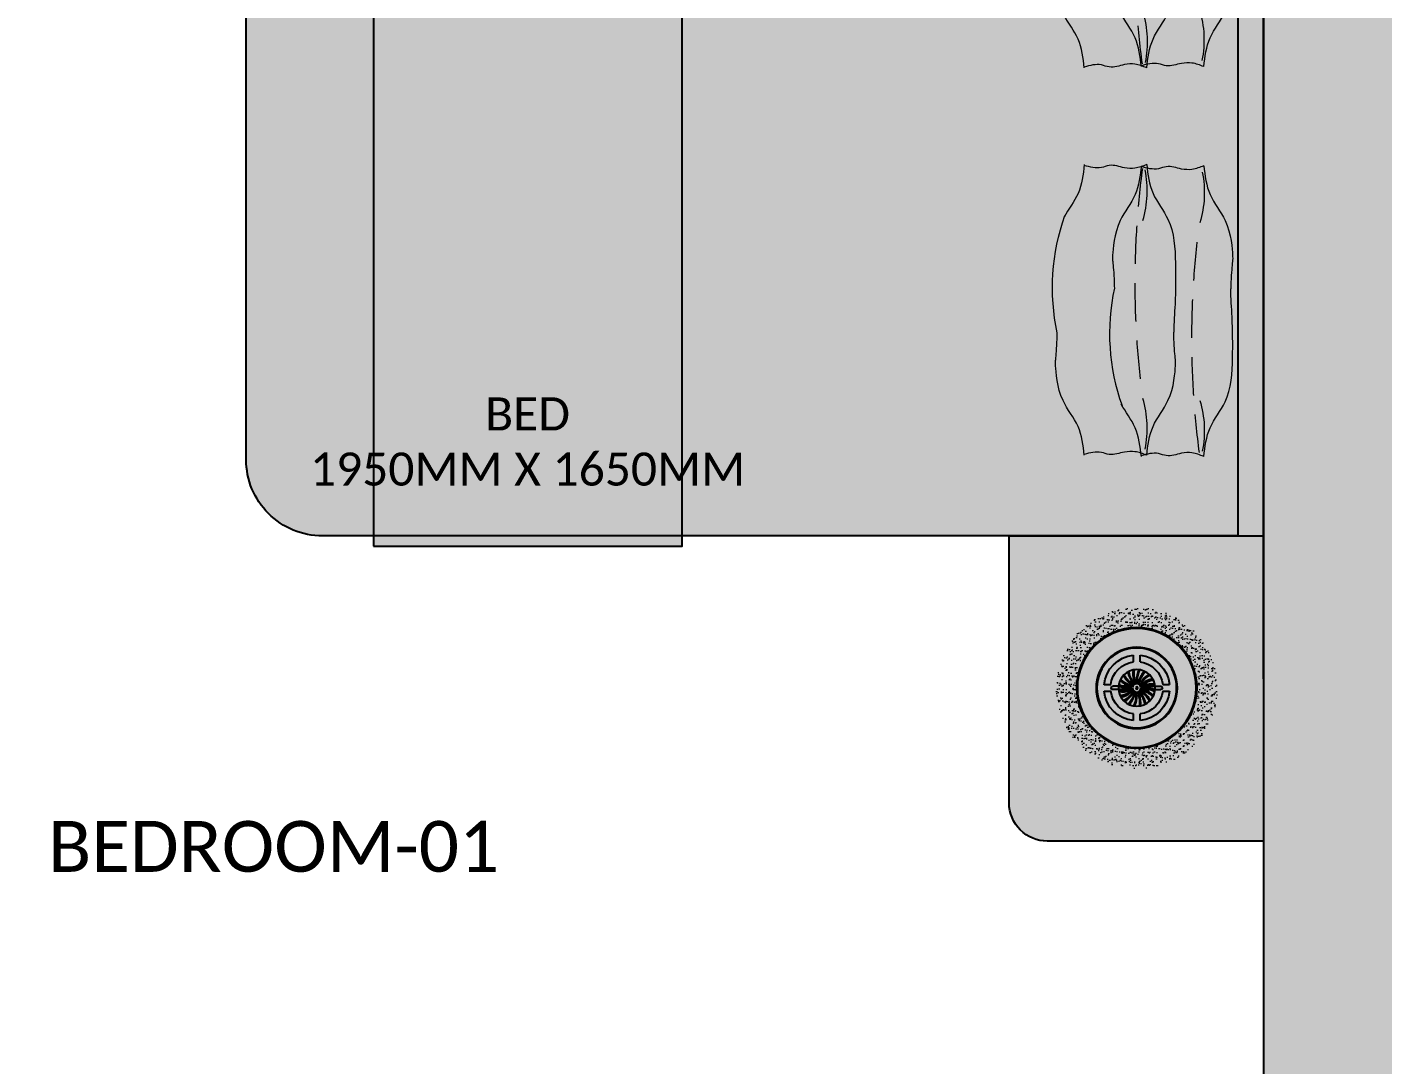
# Model space of a CAD drawing. Header units: millimetres. Extents: x 307301 to 459443, y -2888111 to -2805601.
# Drawn here: x 324023 to 326689, y -2811623 to -2809583 of the extents above; entities that cross this region are included whole.
import ezdxf

# ---------------------------------------------------------------- set-up
doc = ezdxf.new("R2010")
doc.units = ezdxf.units.MM
doc.header["$LTSCALE"] = 10
doc.header["$MEASUREMENT"] = 0
doc.linetypes.add('HIDDEN', pattern=[9.525, 6.35, -3.175])
for name, color, linetype in [('BMA  furniture', 6, 'Continuous'), ('COL', 2, 'Continuous'), ('Furniture - Plan', 3, 'Continuous'), ('PDA FURNITURE', 6, 'Continuous'), ('TEXT - BMA', 6, 'Continuous')]:
    doc.layers.add(name, color=color, linetype=linetype)
for name, color, linetype, lineweight in [('COLUMN HATCH', 252, 'Continuous', 5), ('I-Fur Hatch', 8, 'Continuous', 0), ('I-Wall Paneling', 3, 'Continuous', 18), ('TEXT', 6, 'Continuous', 5)]:
    doc.layers.add(name, color=color, linetype=linetype, lineweight=lineweight)
doc.styles.add('ARIALNARROW', font='calibri.ttf')

# ---------------------------------------------------------------- blocks, each defined once
blk = doc.blocks.new('A$C9a3b0c70')
at = {"layer": 'COLUMN HATCH'}
h = blk.add_hatch(color=252, dxfattribs=at)
h.dxf.hatch_style = 1
h.paths.add_polyline_path([(22149.8, 22672.3), (22149.9, 27192.3), (21699.9, 27192.3), (21699.9, 20642.3), (22149.9, 20642.3), (22149.8, 22372.3)])
at = {"layer": 'COL'}
blk.add_lwpolyline([(22149.8, 22372.3), (24949.9, 22372.3), (24949.9, 22672.3), (22149.8, 22672.3), (22149.9, 27192.3), (21699.9, 27192.3), (21699.9, 20642.3), (22149.9, 20642.3), (22149.8, 22372.3)], dxfattribs=at)
blk = doc.blocks.new('AS5DF6')
h = blk.add_hatch(color=41)
h.dxf.hatch_style = 1
h.set_gradient(color1=(255, 221, 117), one_color=1, tint=1, name='SPHERICAL')
edge = h.paths.add_edge_path(flags=17)
edge.add_arc((499920.7, 107589.6), 99.1, 0, 360)
edge = h.paths.add_edge_path()
edge.add_arc((499920.7, 107589.6), 150, 0, 360)
at = {"layer": 'I-Fur Hatch', "linetype": 'ByBlock'}
h = blk.add_hatch(dxfattribs=at)
h.set_pattern_fill('AR-SAND', color=41, scale=8.377866, angle=90)
h.set_pattern_definition([(127.5, (-843401.746, 353335.287), (-16.1426707, -0.52774989), [0, -12.73435581, 0, -14.24237163, 0, -13.61403171]), (97.5, (-843401.746, 353335.287), (-23.64356062, 14.8269515), [0, -6.86984985, 0, -11.47767596, 0, -4.39837947]), (57.5, (-843401.746, 353324.982), (-0.04741079, 26.08986218), [0, -4.18893283, 0, -15.0801582, 0, -19.68798431]), (47.5, (-843401.746, 353324.982), (-7.35304798, 25.18492487), [0, -2.09446642, 0, -9.88588149, 0, -11.31011865])])
edge = h.paths.add_edge_path(flags=17)
edge.add_arc((499920.7, 107589.6), 147.9, -90.078, 269.922, ccw=False)
edge = h.paths.add_edge_path()
edge.add_arc((499920.7, 107589.6), 200.7, -90.078, 269.922, ccw=False)
at = {"layer": 'Furniture - Plan', "color": 6, "ltscale": 6000}
for p, q in [((499912.5, 107654.4), (499912.6, 107671)), ((499929.1, 107654.3), (499929.1, 107671)), ((499839.3, 107598), (499856, 107597.9)), ((499985.5, 107597.8), (500002.5, 107597.7)), ((499839.3, 107581.4), (499855.9, 107581.4)), ((499985.5, 107581.2), (500002.5, 107581.2)), ((499912.3, 107508.2), (499912.4, 107524.8)), ((499928.9, 107508.2), (499928.9, 107524.8))]:
    blk.add_line(p, q, dxfattribs=at)
at = {"layer": 'Furniture - Plan', "ltscale": 6000}
for p, q in [((499916.6, 107603.4), (499916.6, 107649.3)), ((499924.9, 107603.4), (499924.9, 107649.3)), ((499916.5, 107575.8), (499916.5, 107529.9)), ((499924.8, 107575.7), (499924.8, 107529.9))]:
    blk.add_line(p, q, dxfattribs=at)
at = {"layer": 'Furniture - Plan', "color": 8, "ltscale": 6000, "elevation": 0}
for points in [[(499889.7, 107623.2, -0.138682), (499910.3, 107604.5, -0.546682), (499908.5, 107603, 0.147979), (499887.4, 107620.9, 0.147979)], [(499901.6, 107631.2, -0.138682), (499915.4, 107607, -0.546682), (499913.2, 107606.1, 0.147979), (499898.7, 107629.7, 0.147979)], [(499915.4, 107635, -0.138682), (499921.1, 107607.8, -0.546682), (499918.7, 107607.7, 0.147979), (499912.2, 107634.5, 0.147979)], [(499929.7, 107634.4, -0.138682), (499926.7, 107606.8, -0.546682), (499924.4, 107607.4, 0.147979), (499926.5, 107635, 0.147979)], [(499943.1, 107629.5, -0.138682), (499931.7, 107604.1, -0.546682), (499929.7, 107605.4, 0.147979), (499940.2, 107631, 0.147979)], [(499954.3, 107620.6, -0.138682), (499935.6, 107600, -0.546682), (499934.1, 107601.8, 0.147979), (499952, 107622.9, 0.147979)], [(499875.9, 107598.6, -0.138682), (499903.5, 107595.6, -0.546682), (499902.9, 107593.3, 0.147979), (499875.3, 107595.4, 0.147979)], [(499875.3, 107584.3, -0.138682), (499902.5, 107590, -0.546682), (499902.7, 107587.6, 0.147979), (499875.8, 107581.1, 0.147979)], [(499879.1, 107570.5, -0.138682), (499903.3, 107584.3, -0.546682), (499904.2, 107582.1, 0.147979), (499880.6, 107567.6, 0.147979)], [(499880.8, 107612, -0.138682), (499906.2, 107600.6, -0.546682), (499904.9, 107598.6, 0.147979), (499879.3, 107609.1, 0.147979)], [(499962.3, 107608.7, -0.138682), (499938.1, 107594.9, -0.546682), (499937.3, 107597.1, 0.147979), (499960.8, 107611.6, 0.147979)], [(499965.6, 107580.6, -0.138682), (499937.9, 107583.6, -0.546682), (499938.5, 107585.9, 0.147979), (499966.1, 107583.8, 0.147979)], [(499966.1, 107594.9, -0.138682), (499938.9, 107589.2, -0.546682), (499938.8, 107591.6, 0.147979), (499965.6, 107598.1, 0.147979)], [(499887.1, 107558.6, -0.138682), (499905.8, 107579.2, -0.546682), (499907.3, 107577.4, 0.147979), (499889.4, 107556.3, 0.147979)], [(499898.3, 107549.7, -0.138682), (499909.7, 107575.1, -0.546682), (499911.7, 107573.8, 0.147979), (499901.2, 107548.2, 0.147979)], [(499911.7, 107544.8, -0.138682), (499914.7, 107572.4, -0.546682), (499917, 107571.8, 0.147979), (499914.9, 107544.2, 0.147979)], [(499926, 107544.2, -0.138682), (499920.3, 107571.4, -0.546682), (499922.7, 107571.5, 0.147979), (499929.3, 107544.7, 0.147979)], [(499939.8, 107548, -0.138682), (499926, 107572.2, -0.546682), (499928.2, 107573, 0.147979), (499942.7, 107549.5, 0.147979)], [(499951.7, 107556, -0.138682), (499931.1, 107574.7, -0.546682), (499933, 107576.2, 0.147979), (499954, 107558.3, 0.147979)], [(499960.6, 107567.2, -0.138682), (499935.2, 107578.6, -0.546682), (499936.5, 107580.6, 0.147979), (499962.1, 107570.1, 0.147979)]]:
    blk.add_lwpolyline(points, format="xyb", dxfattribs=at)
at = {"layer": 'Furniture - Plan', "ltscale": 6000, "elevation": 0}
for points in [[(499917.7, 107614.2), (499917.7, 107621.4), (499923.8, 107621.4), (499923.8, 107614.2)], [(499917.7, 107565), (499917.7, 107557.8), (499923.7, 107557.8), (499923.7, 107565)]]:
    blk.add_lwpolyline(points, close=True, dxfattribs=at)
for points in [[(499916.6, 107603.4), (499916.6, 107614.2), (499924.9, 107614.2), (499924.9, 107603.4)], [(499916.5, 107575.8), (499916.5, 107565), (499924.8, 107565), (499924.8, 107575.7)]]:
    blk.add_lwpolyline(points, dxfattribs=at)
at = {"layer": 'Furniture - Plan', "color": 3}
for radius in [150, 147.9, 101.2, 99.1]:
    blk.add_circle((499920.7, 107589.6, 0), radius, dxfattribs=at)
at = {"layer": 'Furniture - Plan', "color": 8, "ltscale": 6000}
blk.add_circle((499920.7, 107589.6, 0), 45.7, dxfattribs=at)
at = {"layer": 'Furniture - Plan', "ltscale": 6000}
for centre, radius in [((499920.7, 107589.6, 0), 14.4), ((499920.7, 107589.6, 0), 10.5), ((499920.7, 107607.9, 0), 3.29), ((499920.7, 107589.6, 0), 2.68), ((499920.7, 107571.3, 0), 3.29)]:
    blk.add_circle(centre, radius, dxfattribs=at)
at = {"layer": 'Furniture - Plan', "color": 6, "ltscale": 6000}
for radius, start, end in [(81.8, 95.7131, 174.1309), (65.3, 97.1843, 172.6597), (81.8, 5.7131, 84.1309), (65.3, 7.1843, 82.6597), (81.8, 185.7131, 264.1309), (65.3, 187.1843, 262.6597), (65.3, 277.1843, 352.6597), (81.8, 275.7131, 354.1309)]:
    blk.add_arc((499920.7, 107589.6, 0), radius, start, end, dxfattribs=at)
at = {"layer": 'Furniture - Plan', "ltscale": 6000}
for centre, start, end in [((499920.8, 107649.3, 0), 359.922, 179.922), ((499920.6, 107529.9, 0), 179.922, 359.922)]:
    blk.add_arc(centre, 4.16, start, end, dxfattribs=at)
blk = doc.blocks.new('fgsdrgergfg')
at = {"ltscale": 10}
h = blk.add_hatch(color=7, dxfattribs=at)
h.dxf.hatch_style = 1
h.set_gradient(color1=(242, 242, 242), color2=(207, 207, 207), one_color=1, tint=0.81, name='SPHERICAL')
edge = h.paths.add_edge_path()
edge.add_spline(control_points=[(551950.8, 392026), (551935.7, 392026.3), (551898.3, 392028.9), (551909.8, 392029.6), (551843.2, 392025.9), (551797.9, 391987.5), (551765.3, 391983.3), (551749.2, 391981.3)], knot_values=[1.3075, 1.3075, 1.3075, 1.3075, 46.681175, 114.687457, 188.235643, 237.804075, 285.33098, 285.33098, 285.33098, 285.33098], degree=3, periodic=0)
edge.add_spline(control_points=[(551749.2, 391981.3), (551751.9, 391971.7), (551755.8, 391957.7), (551746.4, 391936.1), (551753.8, 391917.5), (551755.1, 391896.1), (551750.4, 391884.2), (551747.9, 391877.8)], knot_values=[0, 0, 0, 0, 28.657418, 42.130621, 67.543469, 84.922888, 105.362851, 105.362851, 105.362851, 105.362851], degree=3, periodic=0)
edge.add_spline(control_points=[(551747.9, 391877.8), (551764.4, 391875.8), (551797.6, 391871.8), (551843.2, 391833), (551909.8, 391829.4), (551898.2, 391830), (551936.4, 391832.8), (551951.9, 391833)], knot_values=[0, 0, 0, 0, 48.834404, 98.402837, 171.951022, 239.957304, 286.408621, 286.408621, 286.408621, 286.408621], degree=3, periodic=0)
edge.add_spline(control_points=[(551951.9, 391833), (551967.4, 391832.8), (552005.6, 391830), (552067.5, 391829.4), (552134.1, 391833), (552179.8, 391871.8), (552213, 391875.8), (552229.5, 391877.8)], knot_values=[0, 0, 0, 0, 46.451317, 114.457599, 188.005784, 237.574217, 286.408621, 286.408621, 286.408621, 286.408621], degree=3, periodic=0)
edge.add_spline(control_points=[(552229.5, 391877.8), (552226.9, 391884.2), (552222.2, 391896.1), (552223.6, 391917.5), (552231, 391936.1), (552221.5, 391957.7), (552225.5, 391971.7), (552228.1, 391981.3)], knot_values=[0, 0, 0, 0, 20.439963, 37.819382, 63.23223, 76.705434, 105.362851, 105.362851, 105.362851, 105.362851], degree=3, periodic=0)
edge.add_spline(control_points=[(552228.1, 391981.3), (552212.1, 391983.3), (552180.8, 391987.3), (552155.9, 392007.5), (552142.5, 392014.6)], knot_values=[1.3075, 1.3075, 1.3075, 1.3075, 48.834404, 94.240914, 94.240914, 94.240914, 94.240914], degree=3, periodic=0)
edge.add_arc((552025.5, 391678.8), 355.2, 70.4332, 102.1399)
at = {"color": 3}
blk.add_lwpolyline([(551950.8, 392026, -0.139514), (552144.9, 392013.3, -0.750565)], format="xyb", dxfattribs=at)
at = {"color": 8, "linetype": 'HIDDEN'}
blk.add_arc((552033.5, 390457), 1440.5, 82.4398, 97.2546, dxfattribs=at)
at = {"color": 8}
blk.add_arc((551792.4, 392049.6), 172.7, 258.5976, 286.7247, dxfattribs=at)
at = {"color": 3}
blk.add_arc((552186.5, 392049.6), 172.7, 253.2753, 281.4024, dxfattribs=at)
for points, knots in [([(551747.9, 391981.2), (551764.4, 391983.2), (551797.6, 391987.2), (551843.2, 392025.9), (551909.8, 392029.6), (551898.2, 392028.9), (551936.4, 392026.2), (551951.9, 392026)], [0, 0, 0, 0, 48.834404, 98.402837, 171.951022, 239.957304, 286.408621, 286.408621, 286.408621, 286.408621]), ([(552229.5, 391981.2), (552213, 391983.2), (552181.2, 391987), (552155.9, 392007.5), (552142.5, 392014.6)], [0, 0, 0, 0, 48.834404, 94.240914, 94.240914, 94.240914, 94.240914]), ([(551747.9, 391877.8), (551750.4, 391884.2), (551755.1, 391896.1), (551753.8, 391917.5), (551746.4, 391936.1), (551755.8, 391957.7), (551751.9, 391971.7), (551749.2, 391981.3)], [0, 0, 0, 0, 20.439963, 37.819382, 63.23223, 76.705434, 105.362851, 105.362851, 105.362851, 105.362851]), ([(552229.5, 391877.8), (552226.9, 391884.2), (552222.2, 391896.1), (552223.6, 391917.5), (552231, 391936.1), (552221.5, 391957.7), (552225.5, 391971.7), (552228.1, 391981.3)], [0, 0, 0, 0, 20.439963, 37.819382, 63.23223, 76.705434, 105.362851, 105.362851, 105.362851, 105.362851]), ([(551747.9, 391877.8), (551764.4, 391875.8), (551797.6, 391871.8), (551843.2, 391833), (551909.8, 391829.4), (551898.2, 391830), (551936.4, 391832.8), (551951.9, 391833)], [0, 0, 0, 0, 48.834404, 98.402837, 171.951022, 239.957304, 286.408621, 286.408621, 286.408621, 286.408621]), ([(552229.5, 391877.8), (552213, 391875.8), (552179.8, 391871.8), (552134.1, 391833), (552067.5, 391829.4), (552005.6, 391830), (551967.4, 391832.8), (551951.9, 391833)], [0, 0, 0, 0, 48.834404, 98.402837, 171.951022, 239.957304, 286.408621, 286.408621, 286.408621, 286.408621])]:
    blk.add_open_spline(points, degree=3, knots=knots, dxfattribs=at)
blk = doc.blocks.new('cusion for king size bed')
at = {"layer": 'I-Wall Paneling', "color": 3, "yscale": 1.186492515185202, "zscale": 1.186492515185202, "rotation": 270.0000000000009}
for p, xscale in [((-494759.9, -640398.5), -1.186492515185202), ((-494647.7, 669460), 1.186492515185202)]:
    blk.add_blockref('fgsdrgergfg', p, dxfattribs=dict(at, xscale=xscale))
blk = doc.blocks.new('bed 1')
at = {"layer": 'PDA FURNITURE', "true_color": 0xffffff}
h = blk.add_hatch(color=7, dxfattribs=at)
h.dxf.hatch_style = 1
h.paths.add_polyline_path([(333243.4, -2808753.4), (331443.4, -2808753.4, 0.414214), (331293.4, -2808903.4), (331293.4, -2810253.4, 0.414214), (331443.4, -2810403.4), (333243.4, -2810403.4)])
at = {"layer": 'PDA FURNITURE', "true_color": 0xc2c2c2}
h = blk.add_hatch(color=9, dxfattribs=at)
h.dxf.hatch_style = 1
h.paths.add_polyline_path([(331543.5, -2810423.4), (332150.7, -2810423.4), (332150.7, -2808733.4), (331543.5, -2808733.4)])
at = {"layer": 'PDA FURNITURE', "ltscale": 20}
h = blk.add_hatch(color=254, dxfattribs=at)
h.dxf.hatch_style = 1
h.set_gradient(color1=(132, 132, 132), color2=(222, 222, 222), one_color=1, tint=0.87, name='INVCURVED')
h.paths.add_polyline_path([(333293.4, -2810403.4), (333293.4, -2808753.4), (333243.4, -2808753.4), (333243.4, -2810403.4)])
at = {"layer": 'PDA FURNITURE', "elevation": 0}
blk.add_lwpolyline([(331293.4, -2810253.4), (331293.4, -2808903.4, -0.414214), (331443.4, -2808753.4), (333243.4, -2808753.4), (333243.4, -2810403.4), (331443.4, -2810403.4, -0.414214)], format="xyb", close=True, dxfattribs=at)
for points in [[(331543.5, -2810423.4), (332150.7, -2810423.4), (332150.7, -2808733.4), (331543.5, -2808733.4)], [(333293.4, -2810403.4), (333293.4, -2808753.4), (333243.4, -2808753.4), (333243.4, -2810403.4)]]:
    blk.add_lwpolyline(points, close=True, dxfattribs=at)
at = {"layer": 'PDA FURNITURE', "ltscale": 3, "elevation": 0}
blk.add_lwpolyline([(333243.4, -2808753.4), (333243.4, -2810403.4)], dxfattribs=at)
at = {"layer": 'PDA FURNITURE', "xscale": -1}
blk.add_blockref('cusion for king size bed', (303376.4, -2823727.1, 0), dxfattribs=at)
at = {"layer": 'PDA FURNITURE', "rotation": 180}
blk.add_blockref('cusion for king size bed', (303376.4, -2795429.6, 0), dxfattribs=at)

msp = doc.modelspace()

# ---------------------------------------------------------------- hatches: boundary and pattern name
at = {"layer": 'PDA FURNITURE', "true_color": 0xffffff}
h = msp.add_hatch(color=7, dxfattribs=at)
h.dxf.hatch_style = 1
edge = h.paths.add_edge_path()
edge.add_line((325954.1, -2811107.9), (325954.1, -2810582.9))
edge.add_line((325954.1, -2810582.9), (326454.1, -2810582.9))
edge.add_line((326454.1, -2810582.9), (326454.1, -2811182.9))
edge.add_line((326454.1, -2811182.9), (326029.1, -2811182.9))
edge.add_arc((326029.1, -2811107.9), 75, 180, 270, ccw=False)

# ---------------------------------------------------------------- linework, layer by layer
at = {"layer": 'PDA FURNITURE', "elevation": 0.1}
msp.add_lwpolyline([(316019.1, -2814852.9), (316024.1, -2813882.9), (317004.2, -2813882.9), (317004.2, -2808712.9), (319754.1, -2808712.9), (319754.1, -2809622.9), (320054.1, -2809622.9), (320054.2, -2812072.9), (321584.1, -2812072.9), (321584.1, -2809482.9), (323104.1, -2809482.9), (323104.1, -2809332.9), (322654.1, -2809332.9), (322654.2, -2807452.9), (323554.1, -2807452.9), (323554.1, -2806667.9), (326153.9, -2806669.1), (326153.9, -2806747.8), (326453.8, -2806747.9), (326454.3, -2814983)], dxfattribs=at)
at = {"layer": 'PDA FURNITURE', "elevation": 0}
msp.add_lwpolyline([(325954.1, -2811107.9), (325954.1, -2810582.9), (326454.1, -2810582.9), (326454.1, -2811182.9), (326029.1, -2811182.9, -0.414214)], format="xyb", close=True, dxfattribs=at)

# ---------------------------------------------------------------- block references
msp.add_blockref('A$C9a3b0c70', (304754.2, -2833275.2))
at = {"layer": 'BMA  furniture', "xscale": -0.7899265117641838, "yscale": 0.7899265117641838, "zscale": 0.7899265117641838, "rotation": 270}
msp.add_blockref('AS5DF6', (241217.2, -3205782.4, 0), dxfattribs=at)
at = {"layer": 'PDA FURNITURE'}
msp.add_blockref('bed 1', (-6839.4, -179.6, 0), dxfattribs=at)

# ---------------------------------------------------------------- texts
at = {"layer": 'TEXT', "insert": (324548.6, -2810310.7, 0), "char_height": 65, "width": 917.235, "attachment_point": 1, "style": 'ARIALNARROW'}
msp.add_mtext('\\pxqc;BED\\P1950MM X 1650MM', dxfattribs=at)
at = {"layer": 'TEXT - BMA', "insert": (324508, -2811143.3), "char_height": 100, "attachment_point": 2, "style": 'ARIALNARROW'}
msp.add_mtext_dynamic_manual_height_columns('BEDROOM-01', width=1562.774, gutter_width=5, heights=[111], dxfattribs=at)

doc.saveas('drawing.dxf')
